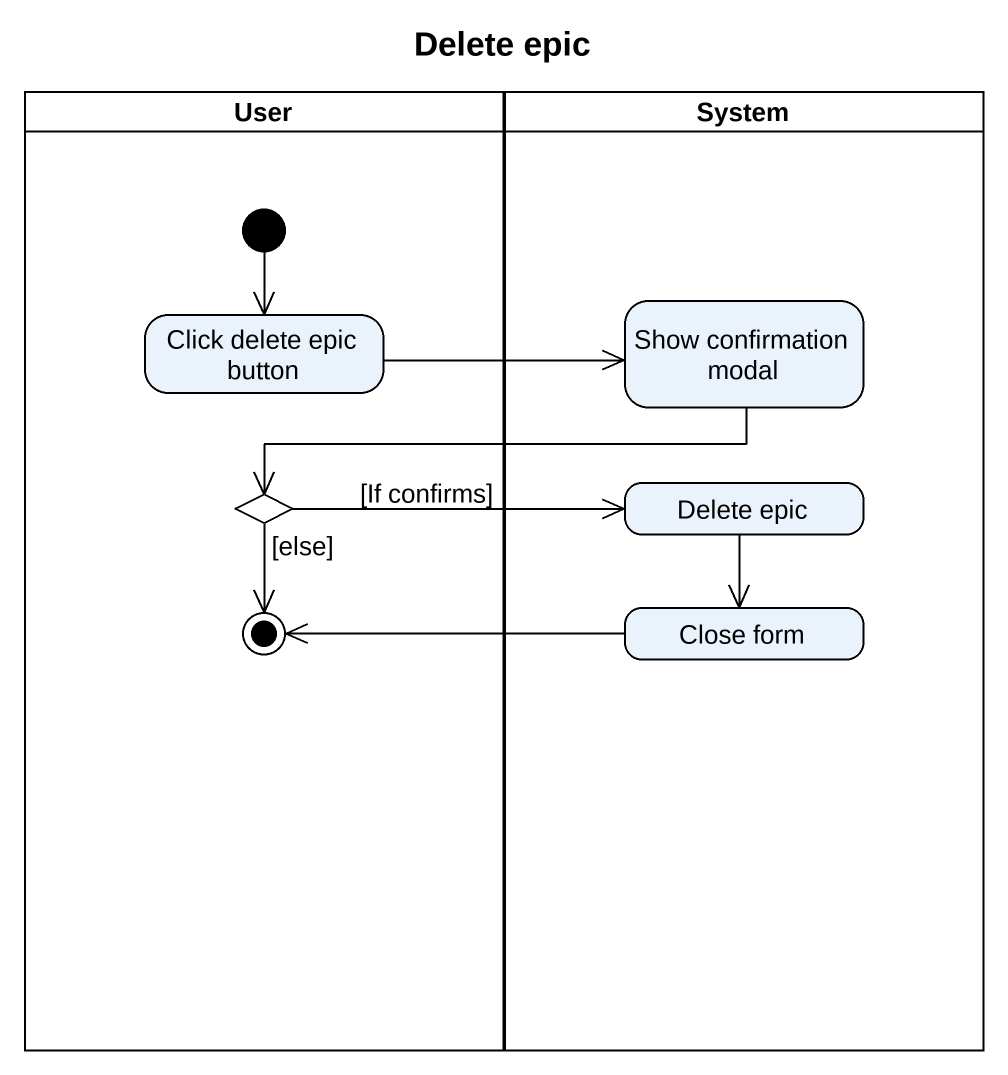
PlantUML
@startuml
title Delete epic
hide empty description
state User <<partition>> {
  state "Click delete epic button" as Click_delete_epic_button
  state choice1 <<choice>>
  state final1 <<end>>
  [*] --> Click_delete_epic_button
}
state System <<partition>> {
  state "Show confirmation modal" as Show_confirmation_modal
  state "Delete epic" as Delete_epic
  state "Close form" as Close_form
}
Click_delete_epic_button -right-> Show_confirmation_modal
Show_confirmation_modal -left-> choice1
choice1 -right-> Delete_epic : [If confirms]
choice1 --> final1 : [else]
Delete_epic --> Close_form
Close_form -left-> final1
@enduml
